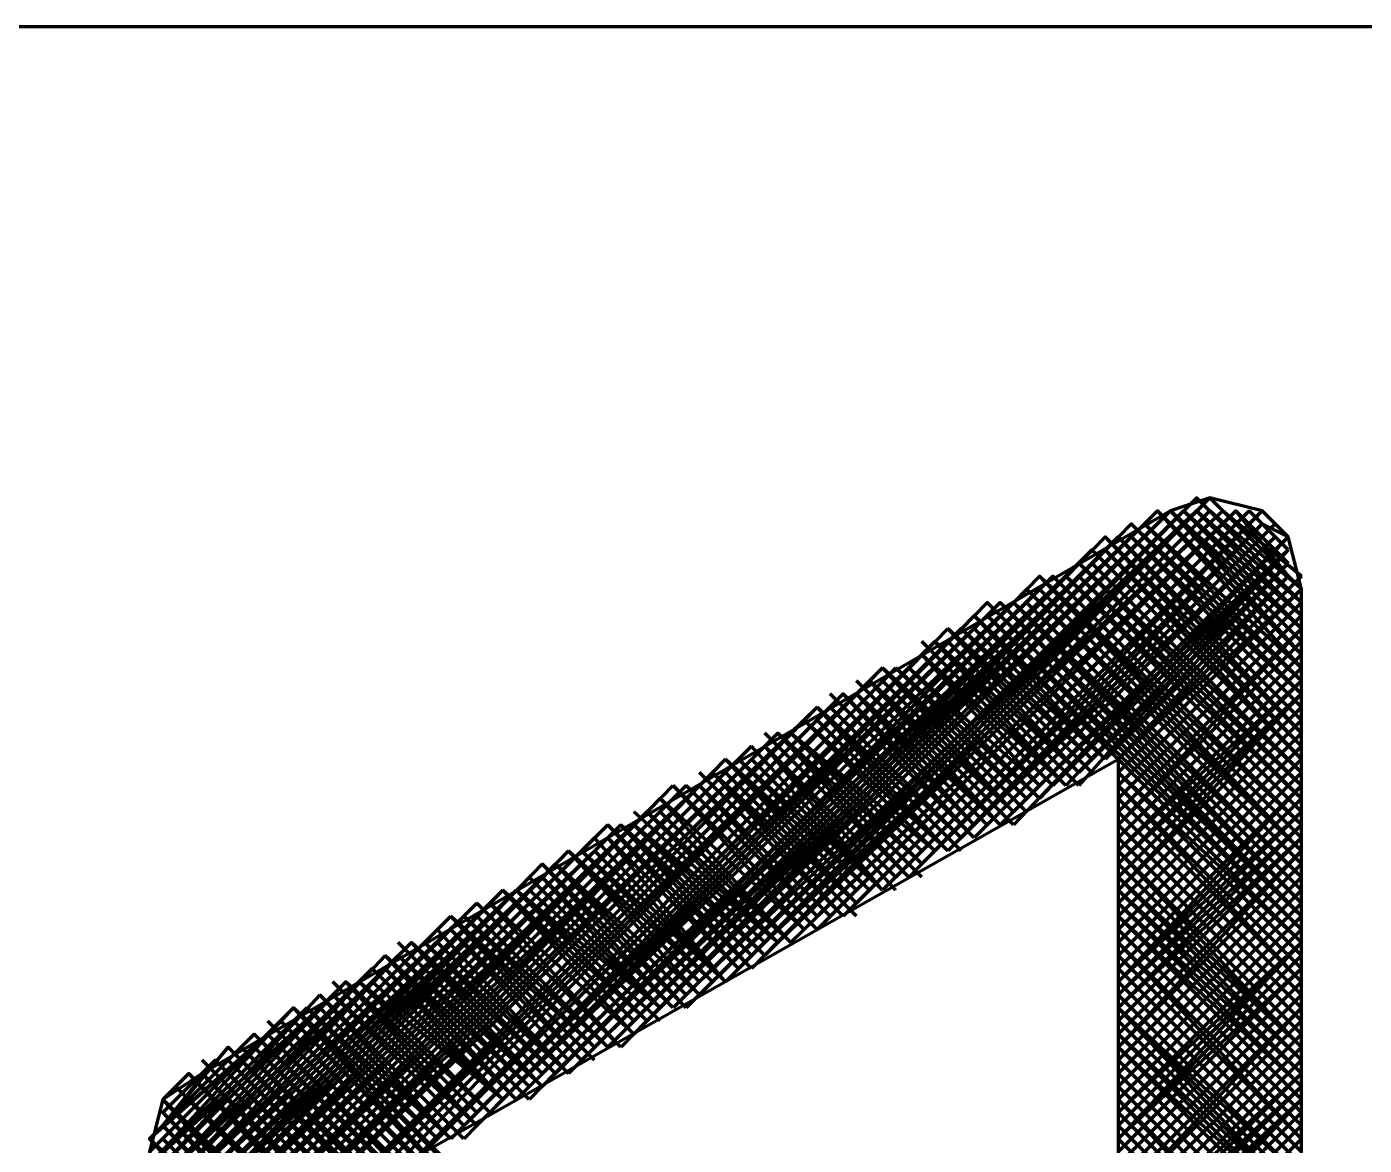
# Model space of a CAD drawing. Header units: inches. Extents: x 19 to 378, y -1 to 556.
# Drawn here: x 183.18 to 194.53, y 342.61 to 352.11 of the extents above; entities that cross this region are included whole.
import ezdxf

# ---------------------------------------------------------------- set-up
doc = ezdxf.new("R2010")
doc.units = ezdxf.units.IN
doc.layers.add('P', color=250, linetype='CONTINUOUS', lineweight=100)

msp = doc.modelspace()

# ---------------------------------------------------------------- linework, layer by layer
at = {"layer": 'P', "color": 0, "linetype": 'CONTINUOUS'}
for points in [[(168.222, 333.333), (205.889, 333.333), (205.889, 352.111), (168.222, 352.111), (168.222, 333.333)], [(193.111, 348.111), (189.111, 344)], [(193.222, 348.111), (189.222, 344.111)], [(193.222, 348.111), (189.333, 344.111)], [(194, 347.333), (193.889, 347.778), (193.667, 348), (193.222, 348.111), (192.889, 348)], [(194, 347.222), (193.111, 348), (194, 347.222), (193.111, 348.111), (194, 347.222)], [(194, 347.333), (193.222, 348.111), (194, 347.333), (193.222, 348)], [(192.889, 348), (184.667, 343.222)], [(192.889, 348), (188.556, 343.778)], [(192.889, 348), (188.556, 343.778)], [(192.778, 348), (188.556, 343.778)], [(192.889, 348), (188.667, 343.778)], [(193, 348), (188.778, 343.778)], [(193.111, 348), (188.889, 344)], [(193.111, 348), (188.889, 343.889)], [(193, 348), (188.889, 343.889)], [(193.111, 348), (189, 344)], [(193.111, 348), (189.111, 344)], [(193.111, 348), (189.111, 344)], [(193.333, 348), (189.444, 344.333)], [(193.333, 348), (189.444, 344.222)], [(193.222, 348), (189.444, 344.222)], [(193.333, 348), (189.556, 344.333)], [(193.444, 348), (189.667, 344.333)], [(193.444, 348), (189.667, 344.333)], [(193.444, 348), (189.667, 344.333)], [(193.444, 348), (189.778, 344.444)], [(193.444, 348), (189.889, 344.556)], [(193.444, 348), (189.889, 344.556)], [(193.444, 348), (189.889, 344.444)], [(193.444, 348), (190, 344.556)], [(193.556, 348), (190.111, 344.556)], [(193.556, 348), (190.222, 344.667)], [(193.556, 348), (190.222, 344.667)], [(193.556, 348), (190.222, 344.667)], [(193.556, 348), (190.333, 344.778)], [(193.667, 348), (190.444, 344.778)], [(193.667, 348), (190.444, 344.778)], [(193.667, 348), (190.444, 344.778)], [(193.667, 348), (190.556, 344.889)], [(193.667, 348), (190.667, 344.889)], [(193.667, 348), (190.778, 345)], [(194, 346.667), (192.778, 348), (194, 346.667), (192.778, 348), (194, 346.778), (192.778, 348)], [(194, 346.778), (192.889, 348), (194, 346.778)], [(194, 346.889), (192.889, 348), (194, 346.889), (192.889, 348), (194, 347), (192.889, 348), (194, 347)], [(192.889, 348), (194, 347), (193, 348), (194, 347)], [(194, 347.111), (193, 348), (194, 347.111), (193.111, 348), (194, 347.222), (193.111, 348)], [(194, 347.444), (193.333, 348), (194, 347.444)], [(193.889, 347.444), (193.444, 348), (193.889, 347.444), (193.444, 348)], [(193.889, 347.556), (193.444, 348), (193.889, 347.556)], [(193.889, 347.667), (193.556, 348)], [(193.889, 347.778), (193.667, 348)], [(192.667, 347.889), (188.333, 343.667)], [(192.556, 347.889), (188.333, 343.556)], [(192.667, 347.889), (188.444, 343.667)], [(193.667, 347.889), (190.778, 345)], [(193.667, 347.889), (190.778, 345)], [(193.667, 347.889), (190.889, 345.111)], [(193.778, 347.889), (191, 345.111)], [(193.778, 347.889), (191, 345.111)], [(193.667, 347.889), (191, 345.111)], [(193.778, 347.889), (191.111, 345.222)], [(194, 346.444), (192.556, 347.778), (194, 346.444), (192.556, 347.889), (194, 346.444)], [(192.556, 347.889), (194, 346.556), (192.667, 347.889), (194, 346.556)], [(194, 346.667), (192.667, 347.889), (194, 346.667), (192.667, 347.889)], [(193.889, 347.778), (193.667, 347.889)], [(192.444, 347.778), (188.111, 343.444)], [(192.333, 347.778), (188.111, 343.444)], [(192.444, 347.778), (188.222, 343.444)], [(192.556, 347.778), (188.333, 343.556)], [(193.778, 347.778), (191.222, 345.333)], [(193.778, 347.778), (191.222, 345.333)], [(193.778, 347.778), (191.222, 345.222)], [(193.778, 347.778), (191.333, 345.333)], [(193.889, 347.778), (191.444, 345.333)], [(193.889, 347.778), (191.556, 345.444)], [(193.889, 347.778), (191.556, 345.444)], [(193.889, 347.778), (191.556, 345.333)], [(193.889, 347.778), (191.667, 345.556)], [(193.889, 347.778), (191.778, 345.556)], [(194, 346), (192.333, 347.667), (194, 346), (192.333, 347.778)], [(194, 346.111), (192.333, 347.778), (194, 346.111), (192.333, 347.778), (194, 346.111), (192.444, 347.778), (194, 346.111)], [(192.444, 347.778), (194, 346.222), (192.444, 347.778), (194, 346.222)], [(194, 346.333), (192.556, 347.778), (194, 346.333), (192.556, 347.778), (194, 346.444), (192.556, 347.778)], [(192.222, 347.667), (188, 343.444)], [(192.333, 347.667), (188.111, 343.444)], [(193.889, 347.667), (191.778, 345.667)], [(193.889, 347.667), (191.778, 345.667)], [(193.889, 347.667), (191.889, 345.667)], [(193.889, 347.667), (192, 345.667)], [(193.889, 347.667), (192.111, 345.667)], [(194, 345.889), (192.222, 347.667), (194, 345.889), (192.222, 347.667), (194, 345.889), (192.333, 347.667), (194, 345.889)], [(192.111, 347.556), (187.778, 343.333)], [(192.111, 347.556), (187.778, 343.222)], [(192.222, 347.556), (187.889, 343.333)], [(194, 345.556), (192.111, 347.444), (194, 345.667), (192.111, 347.556), (194, 345.667), (192.111, 347.556)], [(194, 345.667), (192.111, 347.556), (194, 345.667), (192.111, 347.556), (194, 345.778), (192.111, 347.556)], [(193.889, 347.556), (192.111, 345.778)], [(193.889, 347.556), (192.111, 345.778)], [(194, 345.778), (192.222, 347.556)], [(193.889, 347.556), (192.222, 345.889)], [(193.889, 347.556), (192.333, 345.889)], [(191.889, 347.444), (187.556, 343.222)], [(191.778, 347.444), (187.556, 343.111)], [(191.889, 347.444), (187.667, 343.222)], [(192, 347.444), (187.778, 343.222)], [(194, 345.111), (191.778, 347.333), (194, 345.111), (191.778, 347.444)], [(194, 345.222), (191.778, 347.444), (194, 345.222), (191.778, 347.444), (194, 345.333), (191.778, 347.444)], [(194, 345.333), (191.889, 347.444), (194, 345.333), (191.889, 347.444)], [(194, 345.333), (191.889, 347.444)], [(194, 345.444), (192, 347.444), (194, 345.444), (192, 347.444), (194, 345.556), (192, 347.444)], [(193.889, 347.444), (192.333, 345.889)], [(193.889, 347.444), (192.333, 345.889)], [(194, 347.444), (192.444, 345.889)], [(194, 347.444), (192.444, 345.889)], [(193.889, 347.444), (192.444, 345.889)], [(193.889, 347.444), (192.444, 345.889)], [(193.889, 347.444), (192.444, 345.889)], [(191.667, 347.333), (187.444, 343)], [(191.778, 347.333), (187.556, 343.111)], [(194, 345), (191.667, 347.333), (194, 345), (191.667, 347.333), (194, 345.111), (191.778, 347.333), (194, 345.111)], [(194, 347.333), (192.444, 345.778)], [(194, 347.333), (192.444, 345.778)], [(194, 347.333), (192.444, 345.778)], [(194, 347.333), (192.444, 345.889)], [(194, 337.889), (194, 347.333)], [(191.333, 347.222), (187.111, 342.889)], [(191.556, 347.222), (187.222, 343)], [(191.556, 347.222), (187.222, 343)], [(191.444, 347.222), (187.222, 343)], [(191.667, 347.222), (187.333, 343)], [(194, 344.556), (191.333, 347.222), (194, 344.556)], [(194, 344.556), (191.444, 347.222), (194, 344.556), (191.444, 347.222), (194, 344.667), (191.556, 347.222), (194, 344.667)], [(191.556, 347.222), (194, 344.778), (191.556, 347.222), (194, 344.778)], [(194, 344.778), (191.556, 347.222), (194, 344.778), (191.556, 347.222), (194, 344.889), (191.556, 347.222)], [(194, 344.889), (191.667, 347.222)], [(194, 347.222), (192.444, 345.667)], [(194, 347.222), (192.444, 345.667)], [(194, 347.222), (192.444, 345.667)], [(194, 347.222), (192.444, 345.667)], [(194, 347.222), (192.444, 345.667)], [(194, 347.222), (192.444, 345.667)], [(191.333, 347.111), (187, 342.889)], [(191.222, 347.111), (187, 342.778)], [(192.333, 345.889), (191.222, 347.111)], [(192.333, 345.889), (191.222, 347.111)], [(194, 344.333), (192.444, 345.889), (191.222, 347.111), (194, 344.444), (191.222, 347.111)], [(194, 344.444), (191.333, 347.111), (194, 344.556), (191.333, 347.111)], [(194, 347.111), (192.444, 345.556)], [(194, 347.111), (192.444, 345.556)], [(194, 347.111), (192.444, 345.556)], [(191.111, 347), (186.778, 342.667)], [(191, 347), (186.778, 342.667)], [(191, 347), (186.778, 342.667)], [(191.111, 347), (186.889, 342.667)], [(191.222, 347), (187, 342.778)], [(192.111, 345.778), (191, 347)], [(192.111, 345.778), (191, 347)], [(192.111, 345.778), (191, 347)], [(192.111, 345.778), (191, 347)], [(192.222, 345.778), (191, 347)], [(192.222, 345.889), (191, 347)], [(192.222, 345.889), (191, 347)], [(192.222, 345.889), (191.111, 347)], [(192.222, 345.889), (191.111, 347)], [(192.333, 345.889), (191.111, 347)], [(192.333, 345.889), (191.111, 347)], [(192.333, 345.889), (191.111, 347)], [(192.333, 345.889), (191.222, 347)], [(192.333, 345.889), (191.222, 347)], [(192.333, 345.889), (191.222, 347)], [(192.333, 345.889), (191.222, 347)], [(192.333, 345.889), (191.222, 347)], [(194, 347), (192.444, 345.333)], [(194, 347), (192.444, 345.333)], [(194, 347), (192.444, 345.333)], [(194, 347), (192.444, 345.444)], [(194, 347), (192.444, 345.444)], [(194, 347), (192.444, 345.444)], [(185.444, 341.444), (186.556, 342.556), (190.889, 346.889)], [(190.889, 346.889), (186.667, 342.667)], [(192, 345.667), (190.778, 346.889)], [(192, 345.667), (190.889, 346.889)], [(192, 345.667), (190.889, 346.889)], [(192.111, 345.667), (190.889, 346.889)], [(192.111, 345.778), (190.889, 346.889)], [(192.111, 345.778), (191, 346.889)], [(192.111, 345.778), (191, 346.889)], [(192.111, 345.778), (191, 346.889)], [(194, 346.889), (192.444, 345.333)], [(194, 346.889), (192.444, 345.333)], [(194, 346.889), (192.444, 345.333)], [(190.778, 346.778), (185.444, 341.444), (190.778, 346.778)], [(191.778, 345.667), (190.778, 346.778)], [(191.778, 345.667), (190.778, 346.778)], [(191.889, 345.667), (190.778, 346.778)], [(191.889, 345.667), (190.778, 346.778)], [(191.889, 345.667), (190.778, 346.778)], [(191.889, 345.667), (190.778, 346.778)], [(191.889, 345.667), (190.778, 346.778)], [(192, 345.667), (190.778, 346.778)], [(192, 345.667), (190.778, 346.778)], [(194, 346.778), (192.444, 345.222)], [(194, 346.778), (192.444, 345.222)], [(194, 346.778), (192.444, 345.222)], [(190.444, 346.667), (185.333, 341.444)], [(190.444, 346.667), (185.333, 341.556), (190.333, 346.556), (185.333, 341.556), (190.222, 346.444)], [(190.667, 346.667), (185.444, 341.444), (190.556, 346.667)], [(190.556, 346.667), (185.444, 341.444)], [(191.444, 345.333), (190.222, 346.556)], [(191.444, 345.333), (190.333, 346.556)], [(191.444, 345.333), (190.333, 346.556)], [(191.556, 345.333), (190.333, 346.556)], [(191.556, 345.333), (190.333, 346.556)], [(191.556, 345.444), (190.333, 346.556)], [(191.556, 345.444), (190.444, 346.667)], [(191.556, 345.444), (190.444, 346.667)], [(191.556, 345.444), (190.444, 346.667)], [(191.667, 345.444), (190.444, 346.667)], [(191.667, 345.556), (190.444, 346.667)], [(191.667, 345.556), (190.444, 346.667)], [(191.556, 345.444), (190.444, 346.556)], [(191.556, 345.444), (190.444, 346.556)], [(191.556, 345.444), (190.444, 346.556)], [(191.667, 345.556), (190.556, 346.667)], [(191.667, 345.556), (190.556, 346.667)], [(191.778, 345.556), (190.556, 346.667)], [(191.778, 345.556), (190.556, 346.667)], [(191.778, 345.556), (190.556, 346.667)], [(191.778, 345.556), (190.667, 346.667)], [(191.778, 345.556), (190.667, 346.667)], [(191.778, 345.667), (190.667, 346.667)], [(191.778, 345.667), (190.667, 346.667)], [(191.778, 345.667), (190.667, 346.667)], [(194, 346.667), (192.444, 345.111)], [(194, 346.667), (192.444, 345.111)], [(194, 346.667), (192.444, 345.111)], [(194, 346.667), (192.444, 345.111)], [(194, 346.667), (192.444, 345.111)], [(194, 346.667), (192.444, 345.111)], [(194, 346.556), (192.444, 345)], [(194, 346.556), (192.444, 345)], [(194, 346.556), (192.444, 345.111)], [(190.222, 346.444), (185.222, 341.556), (190.111, 346.444), (185.222, 341.556), (190, 346.333)], [(191.222, 345.222), (190, 346.444)], [(191.222, 345.222), (190, 346.444)], [(191.222, 345.222), (190, 346.444)], [(191.222, 345.222), (190.111, 346.444)], [(191.222, 345.222), (190.111, 346.444)], [(191.222, 345.333), (190.111, 346.444)], [(191.222, 345.333), (190.111, 346.444)], [(191.222, 345.333), (190.111, 346.444)], [(191.222, 345.333), (190.222, 346.444)], [(191.222, 345.333), (190.222, 346.444)], [(191.333, 345.333), (190.222, 346.444)], [(191.333, 345.333), (190.222, 346.444)], [(191.333, 345.333), (190.222, 346.444)], [(191.333, 345.333), (190.222, 346.444)], [(191.333, 345.333), (190.222, 346.444)], [(191.444, 345.333), (190.222, 346.444)], [(191.444, 345.333), (190.222, 346.444)], [(194, 346.444), (192.444, 344.778)], [(194, 346.444), (192.444, 344.778)], [(194, 346.444), (192.444, 344.889)], [(194, 346.444), (192.444, 344.889)], [(194, 346.444), (192.444, 344.889)], [(194, 346.444), (192.444, 345)], [(189.889, 346.333), (185.111, 341.667), (189.778, 346.222), (185.111, 341.667), (189.667, 346.111)], [(189.889, 346.333), (185.222, 341.556)], [(191, 345.111), (189.889, 346.333)], [(191, 345.111), (189.889, 346.333)], [(191, 345.111), (189.889, 346.333)], [(191, 345.111), (189.889, 346.333)], [(191.111, 345.111), (189.889, 346.333)], [(191.111, 345.222), (189.889, 346.333)], [(191.111, 345.222), (190, 346.333)], [(191.111, 345.222), (190, 346.333)], [(194, 346.333), (192.444, 344.778)], [(194, 346.333), (192.444, 344.778)], [(194, 346.333), (192.444, 344.778)], [(194, 346.333), (192.444, 344.778)], [(190.889, 345.111), (189.778, 346.222)], [(190.889, 345.111), (189.778, 346.222)], [(191, 345.111), (189.778, 346.222)], [(191, 345.111), (189.778, 346.222)], [(191, 345.111), (189.778, 346.222)], [(191, 345.111), (189.889, 346.222)], [(191, 345.111), (189.889, 346.222)], [(191, 345.111), (189.889, 346.222)], [(194, 346.222), (192.444, 344.667)], [(194, 346.222), (192.444, 344.667)], [(194, 346.222), (192.444, 344.667)], [(189.667, 346.111), (185.111, 341.667), (189.556, 346.111), (185.111, 341.667), (189.444, 346)], [(190.667, 344.889), (189.444, 346.111)], [(190.667, 344.889), (189.444, 346.111)], [(190.667, 344.889), (189.556, 346.111)], [(190.667, 344.889), (189.556, 346.111)], [(190.778, 344.889), (189.556, 346.111)], [(190.778, 345), (189.556, 346.111)], [(190.778, 345), (189.556, 346.111)], [(190.778, 345), (189.667, 346.111)], [(190.778, 345), (189.667, 346.111)], [(190.778, 345), (189.667, 346.111)], [(190.778, 345), (189.667, 346.111)], [(190.778, 345), (189.667, 346.111)], [(190.778, 345), (189.667, 346.111)], [(190.778, 345.111), (189.667, 346.111)], [(190.889, 345.111), (189.667, 346.111)], [(190.889, 345.111), (189.667, 346.111)], [(190.889, 345.111), (189.667, 346.111)], [(194, 346.111), (192.444, 344.556)], [(194, 346.111), (192.444, 344.556)], [(194, 346.111), (192.444, 344.556)], [(194, 346.111), (192.444, 344.556)], [(194, 346.111), (192.444, 344.556)], [(194, 346.111), (192.444, 344.556)], [(189.333, 346), (185, 341.667), (189.333, 345.889)], [(189.444, 346), (185.111, 341.667)], [(190.444, 344.778), (189.333, 346)], [(190.444, 344.778), (189.333, 346)], [(190.444, 344.778), (189.444, 346)], [(190.444, 344.778), (189.444, 346)], [(190.556, 344.778), (189.444, 346)], [(190.556, 344.889), (189.444, 346)], [(190.556, 344.889), (189.444, 346)], [(190.556, 344.889), (189.444, 346)], [(190.556, 344.889), (189.444, 346)], [(194, 346), (192.444, 344.444)], [(194, 346), (192.444, 344.444)], [(194, 346), (192.444, 344.444)], [(189.222, 345.889), (185, 341.667), (189.111, 345.889)], [(189.111, 345.889), (185, 341.667)], [(192.444, 345.889), (192.444, 339.222), (186.556, 342.556), (192.444, 345.889)], [(190.222, 344.667), (189.111, 345.889)], [(190.222, 344.667), (189.111, 345.889)], [(190.222, 344.667), (189.111, 345.889)], [(190.222, 344.667), (189.111, 345.889)], [(190.222, 344.778), (189.111, 345.889)], [(190.333, 344.778), (189.111, 345.889)], [(190.333, 344.778), (189.111, 345.889)], [(190.333, 344.778), (189.111, 345.889)], [(190.333, 344.778), (189.222, 345.889)], [(190.333, 344.778), (189.222, 345.889)], [(190.444, 344.778), (189.222, 345.889)], [(190.444, 344.778), (189.222, 345.889)], [(190.444, 344.778), (189.222, 345.889)], [(190.444, 344.778), (189.333, 345.889)], [(190.444, 344.778), (189.333, 345.889)], [(190.444, 344.778), (189.333, 345.889)], [(194, 344.333), (192.444, 345.889)], [(194, 344.333), (192.444, 345.889)], [(194, 344.333), (192.444, 345.889)], [(194, 344.333), (192.444, 345.889)], [(194, 345.889), (192.444, 344.333)], [(194, 345.889), (192.444, 344.333)], [(194, 345.889), (192.444, 344.333)], [(194, 345.889), (192.444, 344.333)], [(194, 345.889), (192.444, 344.333)], [(194, 345.889), (192.444, 344.333)], [(189, 345.778), (184.889, 341.667), (189, 345.778)], [(190.111, 344.556), (188.889, 345.778)], [(190.111, 344.556), (188.889, 345.778)], [(190.111, 344.556), (189, 345.778)], [(190.111, 344.556), (189, 345.778)], [(190.222, 344.556), (189, 345.778)], [(190.222, 344.667), (189, 345.778)], [(190.222, 344.667), (189, 345.778)], [(190.222, 344.667), (189.111, 345.778)], [(190.222, 344.667), (189.111, 345.778)], [(194, 344.222), (192.444, 345.778)], [(194, 344.222), (192.444, 345.778)], [(194, 344.222), (192.444, 345.778)], [(194, 344.333), (192.444, 345.778)], [(194, 345.778), (192.444, 344.222)], [(194, 345.778), (192.444, 344.222)], [(194, 345.778), (192.444, 344.222)], [(188.889, 345.667), (184.889, 341.667)], [(188.889, 345.667), (184.889, 341.778), (188.778, 345.667)], [(188.778, 345.667), (184.889, 341.778), (188.667, 345.667)], [(189.778, 344.444), (188.667, 345.667)], [(189.778, 344.444), (188.667, 345.667)], [(189.889, 344.444), (188.667, 345.667)], [(189.889, 344.444), (188.667, 345.667)], [(189.889, 344.444), (188.667, 345.667)], [(189.889, 344.556), (188.778, 345.667)], [(189.889, 344.556), (188.778, 345.667)], [(189.889, 344.556), (188.778, 345.667)], [(189.889, 344.556), (188.778, 345.667)], [(189.889, 344.556), (188.778, 345.667)], [(189.889, 344.556), (188.889, 345.667)], [(189.889, 344.556), (188.889, 345.667)], [(190, 344.556), (188.889, 345.667)], [(190, 344.556), (188.889, 345.667)], [(190, 344.556), (188.889, 345.667)], [(190, 344.556), (188.889, 345.667)], [(190, 344.556), (188.889, 345.667)], [(194, 344), (192.444, 345.667)], [(194, 344), (192.444, 345.667)], [(194, 344), (192.444, 345.667)], [(194, 344.111), (192.444, 345.667)], [(194, 344.111), (192.444, 345.667)], [(194, 344.111), (192.444, 345.667)], [(194, 345.667), (192.444, 344)], [(194, 345.667), (192.444, 344)], [(194, 345.667), (192.444, 344)], [(194, 345.667), (192.444, 344.111)], [(194, 345.667), (192.444, 344.111)], [(194, 345.667), (192.444, 344.111)], [(188.556, 345.556), (184.889, 341.778), (188.556, 345.556)], [(189.667, 344.333), (188.556, 345.556)], [(189.667, 344.333), (188.556, 345.556)], [(189.667, 344.333), (188.556, 345.556)], [(189.667, 344.333), (188.556, 345.556)], [(189.667, 344.333), (188.556, 345.556)], [(189.778, 344.444), (188.556, 345.556)], [(189.778, 344.444), (188.556, 345.556)], [(189.778, 344.444), (188.556, 345.556)], [(194, 344), (192.444, 345.556)], [(194, 344), (192.444, 345.556)], [(194, 344), (192.444, 345.556)], [(194, 345.556), (192.444, 344)], [(194, 345.556), (192.444, 344)], [(194, 345.556), (192.444, 344)], [(184.889, 341.778), (188.444, 345.444), (184.778, 341.778)], [(189.556, 344.333), (188.333, 345.444)], [(189.556, 344.333), (188.444, 345.444)], [(189.556, 344.333), (188.444, 345.444)], [(189.556, 344.333), (188.444, 345.444)], [(189.667, 344.333), (188.444, 345.444)], [(189.667, 344.333), (188.444, 345.444)], [(189.667, 344.333), (188.556, 345.444)], [(189.667, 344.333), (188.556, 345.444)], [(194, 343.889), (192.444, 345.444)], [(194, 343.889), (192.444, 345.444)], [(194, 343.889), (192.444, 345.444)], [(194, 345.444), (192.444, 343.889)], [(194, 345.444), (192.444, 343.889)], [(194, 345.444), (192.444, 344)], [(188.111, 345.333), (184.667, 341.889), (188.111, 345.222)], [(188.333, 345.333), (184.778, 341.889), (188.333, 345.333)], [(188.222, 345.333), (184.778, 341.889), (188.222, 345.333)], [(189.222, 344.111), (188.111, 345.333)], [(189.333, 344.111), (188.111, 345.333)], [(189.333, 344.111), (188.111, 345.333)], [(189.333, 344.111), (188.111, 345.333)], [(189.333, 344.111), (188.222, 345.333)], [(189.333, 344.222), (188.222, 345.333)], [(189.444, 344.222), (188.222, 345.333)], [(189.444, 344.222), (188.222, 345.333)], [(189.444, 344.222), (188.222, 345.333)], [(189.444, 344.222), (188.333, 345.333)], [(189.444, 344.222), (188.333, 345.333)], [(189.444, 344.222), (188.333, 345.333)], [(189.444, 344.222), (188.333, 345.333)], [(189.444, 344.333), (188.333, 345.333)], [(189.444, 344.333), (188.333, 345.333)], [(189.444, 344.333), (188.333, 345.333)], [(189.556, 344.333), (188.333, 345.333)], [(194, 343.778), (192.444, 345.333)], [(194, 343.778), (192.444, 345.333)], [(194, 343.778), (192.444, 345.333)], [(194, 343.778), (192.444, 345.333)], [(194, 343.778), (192.444, 345.333)], [(194, 343.778), (192.444, 345.333)], [(194, 345.333), (192.444, 343.778)], [(194, 345.333), (192.444, 343.778)], [(194, 345.333), (192.444, 343.778)], [(194, 345.333), (192.444, 343.778)], [(194, 345.333), (192.444, 343.778)], [(194, 345.333), (192.444, 343.889)], [(188, 345.222), (184.667, 341.889), (188, 345.111)], [(189.111, 344), (188, 345.222)], [(189.111, 344), (188, 345.222)], [(189.111, 344), (188.111, 345.222)], [(189.111, 344), (188.111, 345.222)], [(189.222, 344.111), (188.111, 345.222)], [(189.222, 344.111), (188.111, 345.222)], [(189.222, 344.111), (188.111, 345.222)], [(189.222, 344.111), (188.111, 345.222)], [(194, 343.667), (192.444, 345.222)], [(194, 343.667), (192.444, 345.222)], [(194, 343.667), (192.444, 345.222)], [(194, 345.222), (192.444, 343.667)], [(194, 345.222), (192.444, 343.667)], [(194, 345.222), (192.444, 343.667)], [(194, 345.222), (192.444, 343.778)], [(187.889, 345.111), (184.667, 341.889), (187.778, 345.111)], [(187.778, 345.111), (184.667, 341.889), (187.667, 345), (184.667, 341.889)], [(188.889, 343.889), (187.778, 345.111)], [(188.889, 343.889), (187.778, 345.111)], [(188.889, 343.889), (187.778, 345.111)], [(188.889, 343.889), (187.778, 345.111)], [(188.889, 343.889), (187.778, 345.111)], [(188.889, 344), (187.778, 345.111)], [(188.889, 344), (187.778, 345.111)], [(189, 344), (187.778, 345.111)], [(189, 344), (187.778, 345.111)], [(189, 344), (187.778, 345.111)], [(189, 344), (187.889, 345.111)], [(189, 344), (187.889, 345.111)], [(189.111, 344), (187.889, 345.111)], [(189.111, 344), (187.889, 345.111)], [(189.111, 344), (188, 345.111)], [(189.111, 344), (188, 345.111)], [(189.111, 344), (188, 345.111)], [(194, 343.444), (192.444, 345.111)], [(194, 343.444), (192.444, 345.111)], [(194, 343.444), (192.444, 345.111)], [(194, 343.556), (192.444, 345.111)], [(194, 343.556), (192.444, 345.111)], [(194, 343.556), (192.444, 345.111)], [(194, 345.111), (192.444, 343.444)], [(194, 345.111), (192.444, 343.444)], [(194, 345.111), (192.444, 343.444)], [(194, 345.111), (192.444, 343.556)], [(194, 345.111), (192.444, 343.556)], [(194, 345.111), (192.444, 343.556)], [(187.556, 345), (184.556, 341.889), (187.556, 344.889)], [(188.667, 343.778), (187.556, 345)], [(188.778, 343.778), (187.556, 345)], [(188.778, 343.778), (187.556, 345)], [(188.778, 343.778), (187.556, 345)], [(188.778, 343.778), (187.667, 345)], [(188.778, 343.889), (187.667, 345)], [(188.889, 343.889), (187.667, 345)], [(188.889, 343.889), (187.667, 345)], [(188.889, 343.889), (187.667, 345)], [(194, 343.444), (192.444, 345)], [(194, 343.444), (192.444, 345)], [(194, 343.444), (192.444, 345)], [(194, 345), (192.444, 343.444)], [(194, 345), (192.444, 343.444)], [(194, 345), (192.444, 343.444)], [(187.444, 344.889), (184.556, 341.889)], [(188.556, 343.778), (187.444, 344.889)], [(188.556, 343.778), (187.444, 344.889)], [(188.556, 343.778), (187.556, 344.889)], [(188.556, 343.778), (187.556, 344.889)], [(188.667, 343.778), (187.556, 344.889)], [(188.667, 343.778), (187.556, 344.889)], [(188.667, 343.778), (187.556, 344.889)], [(188.667, 343.778), (187.556, 344.889)], [(194, 343.333), (192.444, 344.889)], [(194, 343.333), (192.444, 344.889)], [(194, 343.444), (192.444, 344.889)], [(194, 344.889), (192.444, 343.333)], [(194, 344.889), (192.444, 343.333)], [(194, 344.889), (192.444, 343.333)], [(187.222, 344.778), (184.444, 342), (187.222, 344.667)], [(187.444, 344.778), (184.556, 342), (187.333, 344.778)], [(187.222, 344.778), (184.556, 342)], [(188.333, 343.556), (187.222, 344.778)], [(188.333, 343.556), (187.222, 344.778)], [(188.333, 343.556), (187.222, 344.778)], [(188.333, 343.556), (187.222, 344.778)], [(188.333, 343.556), (187.222, 344.778)], [(188.333, 343.667), (187.222, 344.778)], [(188.333, 343.667), (187.222, 344.778)], [(188.444, 343.667), (187.222, 344.778)], [(188.444, 343.667), (187.222, 344.778)], [(188.444, 343.667), (187.222, 344.778)], [(188.444, 343.667), (187.333, 344.778)], [(188.444, 343.667), (187.333, 344.778)], [(188.556, 343.667), (187.333, 344.778)], [(188.556, 343.778), (187.333, 344.778)], [(188.556, 343.778), (187.444, 344.778)], [(188.556, 343.778), (187.444, 344.778)], [(188.556, 343.778), (187.444, 344.778)], [(194, 343.222), (192.444, 344.778)], [(194, 343.222), (192.444, 344.778)], [(194, 343.222), (192.444, 344.778)], [(194, 343.222), (192.444, 344.778)], [(194, 343.222), (192.444, 344.778)], [(194, 343.333), (192.444, 344.778)], [(194, 344.778), (192.444, 343.222)], [(194, 344.778), (192.444, 343.222)], [(194, 344.778), (192.444, 343.222)], [(194, 344.778), (192.444, 343.222)], [(194, 344.778), (192.444, 343.222)], [(194, 344.778), (192.444, 343.222)], [(187.111, 344.667), (184.444, 342)], [(187, 344.667), (184.444, 342.111), (187, 344.556)], [(188.222, 343.444), (187, 344.667)], [(188.222, 343.444), (187, 344.667)], [(188.222, 343.444), (187, 344.667)], [(188.222, 343.444), (187.111, 344.667)], [(188.222, 343.444), (187.111, 344.667)], [(188.333, 343.556), (187.111, 344.667)], [(188.333, 343.556), (187.111, 344.667)], [(188.333, 343.556), (187.111, 344.667)], [(194, 343.111), (192.444, 344.667)], [(194, 343.111), (192.444, 344.667)], [(194, 343.222), (192.444, 344.667)], [(194, 344.667), (192.444, 343.111)], [(194, 344.667), (192.444, 343.111)], [(194, 344.667), (192.444, 343.111)], [(186.889, 344.556), (184.333, 342.111), (186.778, 344.556)], [(186.889, 344.556), (184.444, 342.111)], [(187.889, 343.333), (186.778, 344.556)], [(187.889, 343.333), (186.778, 344.556)], [(187.889, 343.333), (186.778, 344.556)], [(188, 343.333), (186.778, 344.556)], [(188, 343.333), (186.778, 344.556)], [(188, 343.444), (186.778, 344.556)], [(188, 343.444), (186.889, 344.556)], [(188, 343.444), (186.889, 344.556)], [(188.111, 343.444), (186.889, 344.556)], [(188.111, 343.444), (186.889, 344.556)], [(188.111, 343.444), (187, 344.556)], [(188.111, 343.444), (187, 344.556)], [(188.111, 343.444), (187, 344.556)], [(188.111, 343.444), (187, 344.556)], [(188.111, 343.444), (187, 344.556)], [(188.111, 343.444), (187, 344.556)], [(188.111, 343.444), (187, 344.556)], [(194, 343), (192.444, 344.556)], [(194, 343), (192.444, 344.556)], [(194, 343), (192.444, 344.556)], [(194, 343), (192.444, 344.556)], [(194, 343), (192.444, 344.556)], [(194, 343), (192.444, 344.556)], [(194, 343.111), (192.444, 344.556)], [(194, 344.556), (192.444, 343)], [(194, 344.556), (192.444, 343)], [(194, 344.556), (192.444, 343)], [(194, 344.556), (192.444, 343)], [(194, 344.556), (192.444, 343)], [(194, 344.556), (192.444, 343)], [(186.778, 344.444), (184.333, 342.111)], [(186.667, 344.444), (184.333, 342.111), (186.667, 344.333)], [(187.778, 343.222), (186.667, 344.444)], [(187.778, 343.222), (186.667, 344.444)], [(187.778, 343.222), (186.667, 344.444)], [(187.778, 343.222), (186.667, 344.444)], [(187.778, 343.333), (186.778, 344.444)], [(187.778, 343.333), (186.778, 344.444)], [(187.889, 343.333), (186.778, 344.444)], [(187.889, 343.333), (186.778, 344.444)], [(194, 342.889), (192.444, 344.444)], [(194, 342.889), (192.444, 344.444)], [(194, 342.889), (192.444, 344.444)], [(194, 344.444), (192.444, 342.889)], [(194, 344.444), (192.444, 342.889)], [(194, 344.444), (192.444, 342.889)], [(186.556, 344.333), (184.333, 342.111), (186.444, 344.333)], [(184.333, 342.111), (186.444, 344.333), (184.333, 342.222), (186.333, 344.222)], [(187.556, 343.111), (186.333, 344.333)], [(187.556, 343.111), (186.333, 344.333)], [(187.556, 343.111), (186.444, 344.333)], [(187.556, 343.111), (186.444, 344.333)], [(187.556, 343.111), (186.444, 344.333)], [(187.556, 343.222), (186.444, 344.333)], [(187.556, 343.222), (186.444, 344.333)], [(187.556, 343.222), (186.444, 344.333)], [(187.667, 343.222), (186.444, 344.333)], [(187.667, 343.222), (186.444, 344.333)], [(187.667, 343.222), (186.444, 344.333)], [(187.667, 343.222), (186.556, 344.333)], [(187.667, 343.222), (186.556, 344.333)], [(187.778, 343.222), (186.556, 344.333)], [(187.778, 343.222), (186.556, 344.333)], [(187.778, 343.222), (186.556, 344.333)], [(187.778, 343.222), (186.667, 344.333)], [(194, 342.667), (192.444, 344.333)], [(194, 342.667), (192.444, 344.333)], [(194, 342.667), (192.444, 344.333)], [(194, 342.778), (192.444, 344.333)], [(194, 342.778), (192.444, 344.333)], [(194, 342.778), (192.444, 344.333)], [(194, 344.333), (192.444, 342.667)], [(194, 344.333), (192.444, 342.667)], [(194, 344.333), (192.444, 342.778)], [(194, 344.333), (192.444, 342.778)], [(194, 344.333), (192.444, 342.778)], [(194, 344.333), (192.444, 342.889)], [(186.222, 344.222), (184.333, 342.222), (186.222, 344.111)], [(187.333, 343), (186.222, 344.222)], [(187.333, 343), (186.222, 344.222)], [(187.444, 343), (186.222, 344.222)], [(187.444, 343), (186.222, 344.222)], [(187.444, 343.111), (186.222, 344.222)], [(187.444, 343.111), (186.333, 344.222)], [(187.444, 343.111), (186.333, 344.222)], [(187.556, 343.111), (186.333, 344.222)], [(194, 342.667), (192.444, 344.222)], [(194, 342.667), (192.444, 344.222)], [(194, 342.667), (192.444, 344.222)], [(194, 344.222), (192.444, 342.667)], [(194, 344.222), (192.444, 342.667)], [(194, 344.222), (192.444, 342.667)], [(186.111, 344.111), (184.333, 342.333), (186.111, 344)], [(187.222, 343), (186.111, 344.111)], [(187.222, 343), (186.111, 344.111)], [(187.222, 343), (186.111, 344.111)], [(187.222, 343), (186.111, 344.111)], [(187.222, 343), (186.222, 344.111)], [(187.222, 343), (186.222, 344.111)], [(187.333, 343), (186.222, 344.111)], [(187.333, 343), (186.222, 344.111)], [(187.333, 343), (186.222, 344.111)], [(194, 342.556), (192.444, 344.111)], [(194, 342.556), (192.444, 344.111)], [(194, 342.556), (192.444, 344.111)], [(194, 344.111), (192.444, 342.556)], [(194, 344.111), (192.444, 342.556)], [(194, 344.111), (192.444, 342.556)], [(194, 344.111), (192.444, 342.667)], [(186, 344), (184.333, 342.333), (185.889, 344)], [(184.333, 342.333), (185.889, 344), (184.333, 342.444), (185.778, 343.889)], [(187, 342.778), (185.778, 344)], [(187, 342.778), (185.778, 344)], [(187, 342.778), (185.889, 344)], [(187, 342.778), (185.889, 344)], [(187, 342.778), (185.889, 344)], [(187, 342.889), (185.889, 344)], [(187, 342.889), (185.889, 344)], [(187, 342.889), (185.889, 344)], [(187, 342.889), (185.889, 344)], [(187.111, 342.889), (185.889, 344)], [(187.111, 342.889), (185.889, 344)], [(187.111, 342.889), (186, 344)], [(187.111, 342.889), (186, 344)], [(187.222, 343), (186, 344)], [(187.222, 343), (186, 344)], [(187.222, 343), (186, 344)], [(187.222, 343), (186.111, 344)], [(194, 342.444), (192.444, 344)], [(194, 342.444), (192.444, 344)], [(194, 342.444), (192.444, 344)], [(194, 342.444), (192.444, 344)], [(194, 342.444), (192.444, 344)], [(194, 342.444), (192.444, 344)], [(194, 344), (192.444, 342.444)], [(194, 344), (192.444, 342.444)], [(194, 344), (192.444, 342.444)], [(194, 344), (192.444, 342.444)], [(194, 344), (192.444, 342.444)], [(194, 344), (192.444, 342.444)], [(185.667, 343.889), (184.333, 342.444)], [(186.778, 342.667), (185.667, 343.889)], [(186.778, 342.667), (185.667, 343.889)], [(186.889, 342.667), (185.667, 343.889)], [(186.889, 342.667), (185.667, 343.889)], [(186.889, 342.667), (185.667, 343.889)], [(186.889, 342.778), (185.778, 343.889)], [(186.889, 342.778), (185.778, 343.889)], [(187, 342.778), (185.778, 343.889)], [(194, 342.333), (192.444, 343.889)], [(194, 342.333), (192.444, 343.889)], [(194, 342.333), (192.444, 343.889)], [(194, 343.889), (192.444, 342.333)], [(194, 343.889), (192.444, 342.333)], [(194, 343.889), (192.444, 342.333)], [(185.667, 343.778), (184.222, 342.444), (185.667, 343.778)], [(185.556, 343.778), (184.222, 342.444), (185.444, 343.778)], [(185.444, 343.778), (184.222, 342.556), (185.333, 343.667), (184.222, 342.556)], [(190.778, 338.444), (185.444, 343.778), (190.778, 338.333), (185.444, 343.778)], [(186.556, 342.556), (185.444, 343.778)], [(186.667, 342.556), (185.444, 343.778)], [(186.667, 342.667), (185.444, 343.778)], [(186.667, 342.667), (185.444, 343.778)], [(186.667, 342.667), (185.556, 343.778)], [(186.667, 342.667), (185.556, 343.778)], [(186.778, 342.667), (185.556, 343.778)], [(186.778, 342.667), (185.556, 343.778)], [(186.778, 342.667), (185.556, 343.778)], [(186.778, 342.667), (185.667, 343.778)], [(186.778, 342.667), (185.667, 343.778)], [(186.778, 342.667), (185.667, 343.778)], [(186.778, 342.667), (185.667, 343.778)], [(186.778, 342.667), (185.667, 343.778)], [(194, 342.111), (192.444, 343.778)], [(194, 342.111), (192.444, 343.778)], [(194, 342.222), (192.444, 343.778)], [(194, 342.222), (192.444, 343.778)], [(194, 342.222), (192.444, 343.778)], [(194, 342.333), (192.444, 343.778)], [(194, 343.778), (192.444, 342.111)], [(194, 343.778), (192.444, 342.111)], [(194, 343.778), (192.444, 342.111)], [(194, 343.778), (192.444, 342.222)], [(194, 343.778), (192.444, 342.222)], [(194, 343.778), (192.444, 342.222)], [(185.222, 343.667), (190.222, 338.667), (185.333, 343.667), (190.333, 338.667)], [(190.444, 338.556), (185.333, 343.667), (190.444, 338.556)], [(190.444, 338.444), (185.333, 343.667)], [(190.556, 338.444), (185.444, 343.667), (190.667, 338.444)], [(194, 342.111), (192.444, 343.667)], [(194, 342.111), (192.444, 343.667)], [(194, 342.111), (192.444, 343.667)], [(194, 343.667), (192.444, 342.111)], [(194, 343.667), (192.444, 342.111)], [(194, 343.667), (192.444, 342.111)], [(185.222, 343.556), (184.222, 342.667), (185.111, 343.556)], [(189.667, 339), (185.111, 343.556), (189.667, 339)], [(189.778, 339), (185.111, 343.556), (189.889, 338.889)], [(189.889, 338.889), (185.111, 343.556)], [(189.889, 338.778), (185.222, 343.556), (190, 338.778)], [(190.111, 338.667), (185.222, 343.556), (190.222, 338.667)], [(194, 342), (192.444, 343.556)], [(194, 342), (192.444, 343.556)], [(194, 342.111), (192.444, 343.556)], [(194, 343.556), (192.444, 342)], [(194, 343.556), (192.444, 342)], [(194, 343.556), (192.444, 342)], [(184.222, 342.667), (185.111, 343.444), (184.222, 342.667), (185, 343.444)], [(184.889, 343.444), (184.333, 342.778), (184.889, 343.444)], [(184.889, 343.333), (188.667, 339.556), (184.889, 343.444)], [(188.778, 339.556), (184.889, 343.444), (188.889, 339.556)], [(188.889, 339.444), (184.889, 343.444), (188.889, 339.444)], [(189, 339.333), (184.889, 343.444)], [(189.111, 339.333), (185, 343.444), (189.111, 339.222), (185, 343.444), (189.222, 339.222)], [(189.333, 339.222), (185, 343.444)], [(189.444, 339.222), (185.111, 343.444), (189.444, 339.111), (185.111, 343.444), (189.556, 339)], [(189.667, 339), (185.111, 343.444)], [(194, 341.889), (192.444, 343.444)], [(194, 341.889), (192.444, 343.444)], [(194, 341.889), (192.444, 343.444)], [(194, 341.889), (192.444, 343.444)], [(194, 341.889), (192.444, 343.444)], [(194, 341.889), (192.444, 343.444)], [(194, 342), (192.444, 343.444)], [(194, 343.444), (192.444, 341.889)], [(194, 343.444), (192.444, 341.889)], [(194, 343.444), (192.444, 341.889)], [(194, 343.444), (192.444, 341.889)], [(194, 343.444), (192.444, 341.889)], [(194, 343.444), (192.444, 341.889)], [(184.333, 342.778), (184.778, 343.333), (184.333, 342.889)], [(188.111, 339.889), (184.667, 343.222), (188.111, 339.889), (184.667, 343.333)], [(188.222, 339.778), (184.778, 343.333), (188.333, 339.778)], [(188.333, 339.778), (184.778, 343.333), (188.333, 339.778)], [(188.444, 339.667), (184.778, 343.333)], [(188.556, 339.667), (184.889, 343.333), (188.556, 339.556)], [(194, 341.778), (192.444, 343.333)], [(194, 341.778), (192.444, 343.333)], [(194, 341.778), (192.444, 343.333)], [(194, 343.333), (192.444, 341.778)], [(194, 343.333), (192.444, 341.778)], [(194, 343.333), (192.444, 341.778)], [(184.667, 343.222), (184.333, 343), (184.222, 342.556), (184.333, 342.111), (184.667, 341.889)], [(184.667, 343.222), (184.333, 343)], [(184.667, 343.222), (184.333, 343)], [(184.556, 343.222), (184.333, 343)], [(187.222, 340.333), (184.556, 343.222), (187.333, 340.333)], [(187.333, 340.333), (184.556, 343.222), (187.444, 340.333)], [(187.556, 340.222), (184.556, 343.222), (187.556, 340.222), (184.667, 343.222)], [(187.667, 340.111), (184.667, 343.222), (187.778, 340.111)], [(187.778, 340), (184.667, 343.222), (187.889, 340)], [(187.889, 340), (184.667, 343.222), (188, 340)], [(194, 341.667), (192.444, 343.222)], [(194, 341.667), (192.444, 343.222)], [(194, 341.667), (192.444, 343.222)], [(194, 341.667), (192.444, 343.222)], [(194, 341.667), (192.444, 343.222)], [(194, 341.667), (192.444, 343.222)], [(194, 343.222), (192.444, 341.667)], [(194, 343.222), (192.444, 341.667)], [(194, 343.222), (192.444, 341.667)], [(194, 343.222), (192.444, 341.667)], [(194, 343.222), (192.444, 341.667)], [(194, 343.222), (192.444, 341.778)], [(186.889, 340.556), (184.444, 343.111), (187, 340.556)], [(187, 340.556), (184.444, 343.111), (187.111, 340.556)], [(187.111, 340.444), (184.444, 343.111), (187.222, 340.444)], [(194, 341.556), (192.444, 343.111)], [(194, 341.556), (192.444, 343.111)], [(194, 341.556), (192.444, 343.111)], [(194, 343.111), (192.444, 341.556)], [(194, 343.111), (192.444, 341.556)], [(194, 343.111), (192.444, 341.667)], [(186.222, 340.889), (184.333, 343), (186.333, 340.889)], [(186.444, 340.889), (184.333, 343), (186.444, 340.889)], [(186.556, 340.889), (184.333, 343)], [(186.556, 340.778), (184.333, 343), (186.667, 340.778)], [(186.778, 340.667), (184.333, 343), (186.778, 340.667)], [(186.778, 340.556), (184.333, 343)], [(194, 341.333), (192.444, 343)], [(194, 341.333), (192.444, 343)], [(194, 341.333), (192.444, 343)], [(194, 341.444), (192.444, 343)], [(194, 341.444), (192.444, 343)], [(194, 341.444), (192.444, 343)], [(194, 343), (192.444, 341.333)], [(194, 343), (192.444, 341.333)], [(194, 343), (192.444, 341.333)], [(194, 343), (192.444, 341.444)], [(194, 343), (192.444, 341.444)], [(194, 343), (192.444, 341.444)], [(194, 343), (192.444, 341.556)], [(186, 341.111), (184.333, 342.889), (186.111, 341.111)], [(186.222, 341), (184.333, 342.889), (186.222, 341)], [(194, 341.333), (192.444, 342.889)], [(194, 341.333), (192.444, 342.889)], [(194, 341.333), (192.444, 342.889)], [(194, 342.889), (192.444, 341.333)], [(194, 342.889), (192.444, 341.333)], [(194, 342.889), (192.444, 341.333)], [(184.333, 342.667), (185.778, 341.222), (184.333, 342.778), (185.889, 341.111)], [(185.889, 341.111), (184.333, 342.778), (186, 341.111)], [(194, 341.222), (192.444, 342.778)], [(194, 341.222), (192.444, 342.778)], [(194, 341.222), (192.444, 342.778)], [(194, 342.778), (192.444, 341.222)], [(194, 342.778), (192.444, 341.222)], [(194, 342.778), (192.444, 341.222)], [(185.444, 341.444), (184.222, 342.667), (185.444, 341.444)], [(185.444, 341.333), (184.222, 342.667)], [(185.556, 341.333), (184.222, 342.667), (185.667, 341.333)], [(185.667, 341.333), (184.222, 342.667)], [(194, 341.111), (192.444, 342.667)], [(194, 341.111), (192.444, 342.667)], [(194, 341.111), (192.444, 342.667)], [(194, 341.111), (192.444, 342.667)], [(194, 341.111), (192.444, 342.667)], [(194, 341.111), (192.444, 342.667)], [(194, 342.667), (192.444, 341.111)], [(194, 342.667), (192.444, 341.111)], [(194, 342.667), (192.444, 341.111)], [(194, 342.667), (192.444, 341.111)], [(194, 342.667), (192.444, 341.111)], [(194, 342.667), (192.444, 341.111)]]:
    msp.add_lwpolyline(points, dxfattribs=at)

doc.saveas('drawing.dxf')
